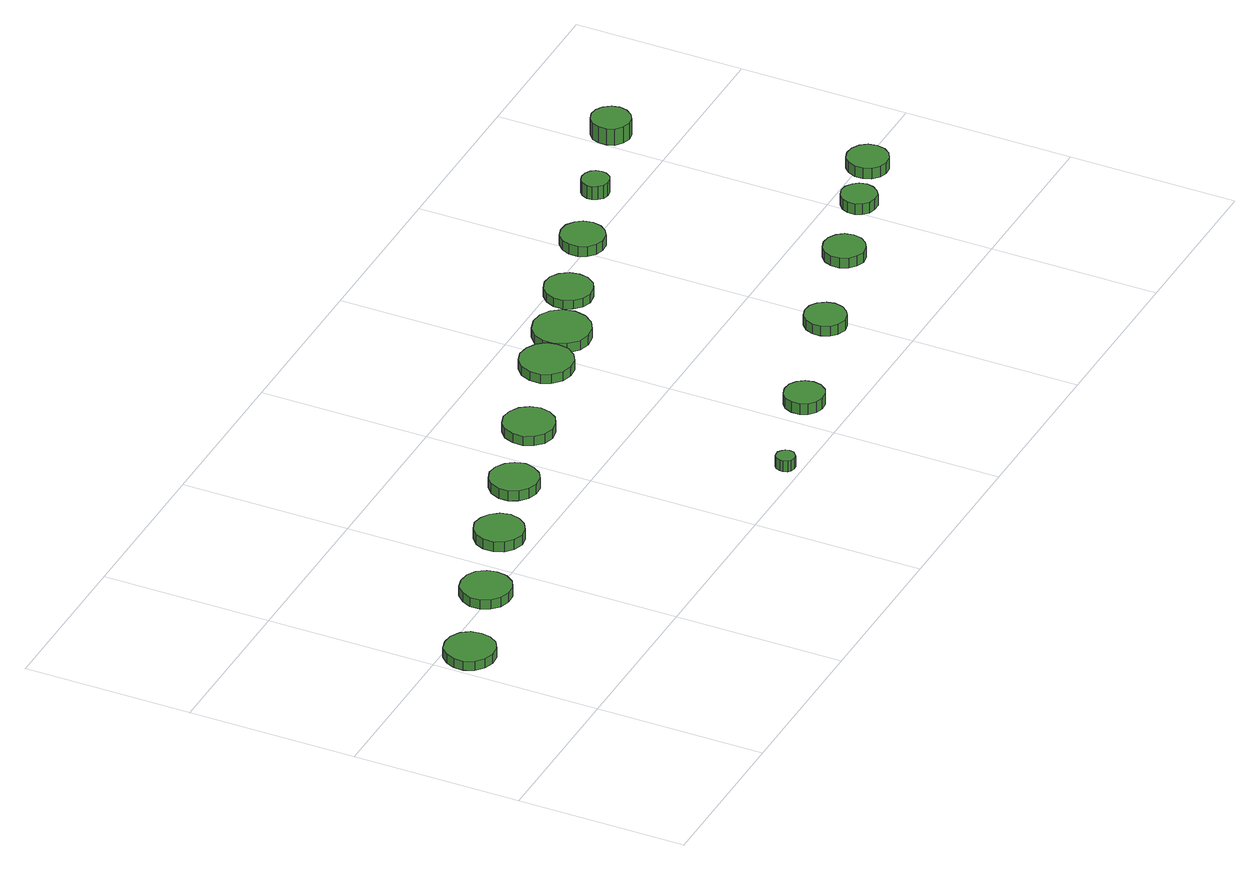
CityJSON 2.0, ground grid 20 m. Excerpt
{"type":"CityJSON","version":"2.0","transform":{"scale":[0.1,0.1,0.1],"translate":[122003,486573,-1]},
"CityObjects":{
"tree1":{"type":"SolitaryVegetationObject","attributes":{"function":"something"},"geometry":[{"type":"MultiSurface","lod":"1","boundaries":[[[0,1,2,3,4,5,6,7,8,9,10,11,12,13,14]],[[15,16,17,18,19,20,21,22,23,24,25,26,27,28,29]],[[0,29,28,1]],[[1,28,27,2]],[[2,27,26,3]],[[3,26,25,4]],[[4,25,24,5]],[[5,24,23,6]],[[6,23,22,7]],[[7,22,21,8]],[[8,21,20,9]],[[9,20,19,10]],[[10,19,18,11]],[[11,18,17,12]],[[12,17,16,13]],[[13,16,15,14]],[[14,15,29,0]]]}]},
"tree2":{"type":"SolitaryVegetationObject","attributes":{"function":"something"},"geometry":[{"type":"MultiSurface","lod":"1","boundaries":[[[30,31,32,33,34,35,36,37,38,39,40,41,42,43,44]],[[45,46,47,48,49,50,51,52,53,54,55,56,57,58,59]],[[30,59,58,31]],[[31,58,57,32]],[[32,57,56,33]],[[33,56,55,34]],[[34,55,54,35]],[[35,54,53,36]],[[36,53,52,37]],[[37,52,51,38]],[[38,51,50,39]],[[39,50,49,40]],[[40,49,48,41]],[[41,48,47,42]],[[42,47,46,43]],[[43,46,45,44]],[[44,45,59,30]]]}]},
"tree3":{"type":"SolitaryVegetationObject","attributes":{"function":"something"},"geometry":[{"type":"MultiSurface","lod":"1","boundaries":[[[60,61,62,63,64,65,66,67,68,69,70,71,72,73,74]],[[75,76,77,78,79,80,81,82,83,84,85,86,87,88,89]],[[60,89,88,61]],[[61,88,87,62]],[[62,87,86,63]],[[63,86,85,64]],[[64,85,84,65]],[[65,84,83,66]],[[66,83,82,67]],[[67,82,81,68]],[[68,81,80,69]],[[69,80,79,70]],[[70,79,78,71]],[[71,78,77,72]],[[72,77,76,73]],[[73,76,75,74]],[[74,75,89,60]]]}]},
"tree4":{"type":"SolitaryVegetationObject","attributes":{"function":"something"},"geometry":[{"type":"MultiSurface","lod":"1","boundaries":[[[90,91,92,93,94,95,96,97,98,99,100,101,102,103,104]],[[105,106,107,108,109,110,111,112,113,114,115,116,117,118,119]],[[90,119,118,91]],[[91,118,117,92]],[[92,117,116,93]],[[93,116,115,94]],[[94,115,114,95]],[[95,114,113,96]],[[96,113,112,97]],[[97,112,111,98]],[[98,111,110,99]],[[99,110,109,100]],[[100,109,108,101]],[[101,108,107,102]],[[102,107,106,103]],[[103,106,105,104]],[[104,105,119,90]]]}]},
"tree5":{"type":"SolitaryVegetationObject","attributes":{"function":"something"},"geometry":[{"type":"MultiSurface","lod":"1","boundaries":[[[120,121,122,123,124,125,126,127,128,129,130,131,132,133,134]],[[135,136,137,138,139,140,141,142,143,144,145,146,147,148,149]],[[120,149,148,121]],[[121,148,147,122]],[[122,147,146,123]],[[123,146,145,124]],[[124,145,144,125]],[[125,144,143,126]],[[126,143,142,127]],[[127,142,141,128]],[[128,141,140,129]],[[129,140,139,130]],[[130,139,138,131]],[[131,138,137,132]],[[132,137,136,133]],[[133,136,135,134]],[[134,135,149,120]]]}]},
"tree6":{"type":"SolitaryVegetationObject","attributes":{"function":"something"},"geometry":[{"type":"MultiSurface","lod":"1","boundaries":[[[150,151,152,153,154,155,156,157,158,159,160,161,162,163,164]],[[165,166,167,168,169,170,171,172,173,174,175,176,177,178,179]],[[150,179,178,151]],[[151,178,177,152]],[[152,177,176,153]],[[153,176,175,154]],[[154,175,174,155]],[[155,174,173,156]],[[156,173,172,157]],[[157,172,171,158]],[[158,171,170,159]],[[159,170,169,160]],[[160,169,168,161]],[[161,168,167,162]],[[162,167,166,163]],[[163,166,165,164]],[[164,165,179,150]]]}]},
"tree7":{"type":"SolitaryVegetationObject","attributes":{"function":"something"},"geometry":[{"type":"MultiSurface","lod":"1","boundaries":[[[180,181,182,183,184,185,186,187,188,189,190,191,192,193,194]],[[195,196,197,198,199,200,201,202,203,204,205,206,207,208,209]],[[180,209,208,181]],[[181,208,207,182]],[[182,207,206,183]],[[183,206,205,184]],[[184,205,204,185]],[[185,204,203,186]],[[186,203,202,187]],[[187,202,201,188]],[[188,201,200,189]],[[189,200,199,190]],[[190,199,198,191]],[[191,198,197,192]],[[192,197,196,193]],[[193,196,195,194]],[[194,195,209,180]]]}]},
"tree8":{"type":"SolitaryVegetationObject","attributes":{"function":"something"},"geometry":[{"type":"MultiSurface","lod":"1","boundaries":[[[210,211,212,213,214,215,216,217,218,219,220,221,222,223,224]],[[225,226,227,228,229,230,231,232,233,234,235,236,237,238,239]],[[210,239,238,211]],[[211,238,237,212]],[[212,237,236,213]],[[213,236,235,214]],[[214,235,234,215]],[[215,234,233,216]],[[216,233,232,217]],[[217,232,231,218]],[[218,231,230,219]],[[219,230,229,220]],[[220,229,228,221]],[[221,228,227,222]],[[222,227,226,223]],[[223,226,225,224]],[[224,225,239,210]]]}]},
"tree9":{"type":"SolitaryVegetationObject","attributes":{"function":"something"},"geometry":[{"type":"MultiSurface","lod":"1","boundaries":[[[240,241,242,243,244,245,246,247,248,249,250,251,252,253,254]],[[255,256,257,258,259,260,261,262,263,264,265,266,267,268,269]],[[240,269,268,241]],[[241,268,267,242]],[[242,267,266,243]],[[243,266,265,244]],[[244,265,264,245]],[[245,264,263,246]],[[246,263,262,247]],[[247,262,261,248]],[[248,261,260,249]],[[249,260,259,250]],[[250,259,258,251]],[[251,258,257,252]],[[252,257,256,253]],[[253,256,255,254]],[[254,255,269,240]]]}]},
"tree10":{"type":"SolitaryVegetationObject","attributes":{"function":"something"},"geometry":[{"type":"MultiSurface","lod":"1","boundaries":[[[270,271,272,273,274,275,276,277,278,279,280,281,282,283,284]],[[285,286,287,288,289,290,291,292,293,294,295,296,297,298,299]],[[270,299,298,271]],[[271,298,297,272]],[[272,297,296,273]],[[273,296,295,274]],[[274,295,294,275]],[[275,294,293,276]],[[276,293,292,277]],[[277,292,291,278]],[[278,291,290,279]],[[279,290,289,280]],[[280,289,288,281]],[[281,288,287,282]],[[282,287,286,283]],[[283,286,285,284]],[[284,285,299,270]]]}]},
"tree11":{"type":"SolitaryVegetationObject","attributes":{"function":"something"},"geometry":[{"type":"MultiSurface","lod":"1","boundaries":[[[300,301,302,303,304,305,306,307,308,309,310,311,312,313,314]],[[315,316,317,318,319,320,321,322,323,324,325,326,327,328,329]],[[300,329,328,301]],[[301,328,327,302]],[[302,327,326,303]],[[303,326,325,304]],[[304,325,324,305]],[[305,324,323,306]],[[306,323,322,307]],[[307,322,321,308]],[[308,321,320,309]],[[309,320,319,310]],[[310,319,318,311]],[[311,318,317,312]],[[312,317,316,313]],[[313,316,315,314]],[[314,315,329,300]]]}]},
"tree12":{"type":"SolitaryVegetationObject","attributes":{"function":"something"},"geometry":[{"type":"MultiSurface","lod":"1","boundaries":[[[330,331,332,333,334,335,336,337,338,339,340,341,342,343,344]],[[345,346,347,348,349,350,351,352,353,354,355,356,357,358,359]],[[330,359,358,331]],[[331,358,357,332]],[[332,357,356,333]],[[333,356,355,334]],[[334,355,354,335]],[[335,354,353,336]],[[336,353,352,337]],[[337,352,351,338]],[[338,351,350,339]],[[339,350,349,340]],[[340,349,348,341]],[[341,348,347,342]],[[342,347,346,343]],[[343,346,345,344]],[[344,345,359,330]]]}]},
"tree13":{"type":"SolitaryVegetationObject","attributes":{"function":"something"},"geometry":[{"type":"MultiSurface","lod":"1","boundaries":[[[360,361,362,363,364,365,366,367,368,369,370,371,372,373,374]],[[375,376,377,378,379,380,381,382,383,384,385,386,387,388,389]],[[360,389,388,361]],[[361,388,387,362]],[[362,387,386,363]],[[363,386,385,364]],[[364,385,384,365]],[[365,384,383,366]],[[366,383,382,367]],[[367,382,381,368]],[[368,381,380,369]],[[369,380,379,370]],[[370,379,378,371]],[[371,378,377,372]],[[372,377,376,373]],[[373,376,375,374]],[[374,375,389,360]]]}]},
"tree14":{"type":"SolitaryVegetationObject","attributes":{"function":"something"},"geometry":[{"type":"MultiSurface","lod":"1","boundaries":[[[390,391,392,393,394,395,396,397,398,399,400,401,402,403,404]],[[405,406,407,408,409,410,411,412,413,414,415,416,417,418,419]],[[390,419,418,391]],[[391,418,417,392]],[[392,417,416,393]],[[393,416,415,394]],[[394,415,414,395]],[[395,414,413,396]],[[396,413,412,397]],[[397,412,411,398]],[[398,411,410,399]],[[399,410,409,400]],[[400,409,408,401]],[[401,408,407,402]],[[402,407,406,403]],[[403,406,405,404]],[[404,405,419,390]]]}]},
"tree15":{"type":"SolitaryVegetationObject","attributes":{"function":"something"},"geometry":[{"type":"MultiSurface","lod":"1","boundaries":[[[420,421,422,423,424,425,426,427,428,429,430,431,432,433,434]],[[435,436,437,438,439,440,441,442,443,444,445,446,447,448,449]],[[420,449,448,421]],[[421,448,447,422]],[[422,447,446,423]],[[423,446,445,424]],[[424,445,444,425]],[[425,444,443,426]],[[426,443,442,427]],[[427,442,441,428]],[[428,441,440,429]],[[429,440,439,430]],[[430,439,438,431]],[[431,438,437,432]],[[432,437,436,433]],[[433,436,435,434]],[[434,435,449,420]]]}]},
"tree16":{"type":"SolitaryVegetationObject","attributes":{"function":"something"},"geometry":[{"type":"MultiSurface","lod":"1","boundaries":[[[450,451,452,453,454,455,456,457,458,459,460,461,462,463,464]],[[465,466,467,468,469,470,471,472,473,474,475,476,477,478,479]],[[450,479,478,451]],[[451,478,477,452]],[[452,477,476,453]],[[453,476,475,454]],[[454,475,474,455]],[[455,474,473,456]],[[456,473,472,457]],[[457,472,471,458]],[[458,471,470,459]],[[459,470,469,460]],[[460,469,468,461]],[[461,468,467,462]],[[462,467,466,463]],[[463,466,465,464]],[[464,465,479,450]]]}]},
"tree17":{"type":"SolitaryVegetationObject","attributes":{"function":"something"},"geometry":[{"type":"MultiSurface","lod":"1","boundaries":[[[480,481,482,483,484,485,486,487,488,489,490,491,492,493,494]],[[495,496,497,498,499,500,501,502,503,504,505,506,507,508,509]],[[480,509,508,481]],[[481,508,507,482]],[[482,507,506,483]],[[483,506,505,484]],[[484,505,504,485]],[[485,504,503,486]],[[486,503,502,487]],[[487,502,501,488]],[[488,501,500,489]],[[489,500,499,490]],[[490,499,498,491]],[[491,498,497,492]],[[492,497,496,493]],[[493,496,495,494]],[[494,495,509,480]]]}]}
},
"vertices":[
[62,171,17],[60,183,17],[53,193,17],[42,199,17],[30,200,17],[18,197,17],[9,188,17],[4,177,17],[4,165,17],[9,154,17],[18,146,17],[30,142,17],[42,143,17],[53,149,17],[60,159,17],[60,159,5],[53,149,5],[42,143,5],[30,142,5],[18,146,5],[9,154,5],[4,165,5],[4,177,5],[9,188,5],[18,197,5],[30,200,5],[42,199,5],[53,193,5],[60,183,5],[62,171,5],
[178,207,17],[176,219,17],[169,229,17],[158,235,17],[146,236,17],[134,233,17],[125,224,17],[120,213,17],[120,201,17],[125,190,17],[134,182,17],[146,178,17],[158,179,17],[169,185,17],[176,195,17],[176,195,5],[169,185,5],[158,179,5],[146,178,5],[134,182,5],[125,190,5],[120,201,5],[120,213,5],[125,224,5],[134,233,5],[146,236,5],[158,235,5],[169,229,5],[176,219,5],[178,207,5],
[285,242,18],[282,254,18],[275,263,18],[265,269,18],[253,271,18],[242,267,18],[233,259,18],[228,248,18],[228,236,18],[233,225,18],[242,217,18],[253,213,18],[265,215,18],[275,221,18],[282,230,18],[282,230,5],[275,221,5],[265,215,5],[253,213,5],[242,217,5],[233,225,5],[228,236,5],[228,248,5],[233,259,5],[242,267,5],[253,271,5],[265,269,5],[275,263,5],[282,254,5],[285,242,5],
[382,270,18],[379,282,18],[372,291,18],[362,297,18],[350,299,18],[339,295,18],[330,287,18],[325,276,18],[325,264,18],[330,254,18],[339,246,18],[350,242,18],[362,243,18],[372,249,18],[379,259,18],[379,259,5],[372,249,5],[362,243,5],[350,242,5],[339,246,5],[330,254,5],[325,264,5],[325,276,5],[330,287,5],[339,295,5],[350,299,5],[362,297,5],[372,291,5],[379,282,5],[382,270,5],
[530,20,18],[529,25,18],[526,28,18],[522,31,18],[518,31,18],[513,30,18],[510,27,18],[508,22,18],[508,18,18],[510,13,18],[513,10,18],[518,9,18],[522,9,18],[526,12,18],[529,15,18],[529,15,4],[526,12,4],[522,9,4],[518,9,4],[513,10,4],[510,13,4],[508,18,4],[508,22,4],[510,27,4],[513,30,4],[518,31,4],[522,31,4],[526,28,4],[529,25,4],[530,20,4],
[489,303,17],[486,315,17],[479,325,17],[468,331,17],[456,333,17],[444,329,17],[435,321,17],[430,309,17],[430,297,17],[435,285,17],[444,277,17],[456,273,17],[468,275,17],[479,281,17],[486,291,17],[486,291,5],[479,281,5],[468,275,5],[456,273,5],[444,277,5],[435,285,5],[430,297,5],[430,309,5],[435,321,5],[444,329,5],[456,333,5],[468,331,5],[479,325,5],[486,315,5],[489,303,5],
[663,55,18],[661,64,18],[655,72,18],[647,77,18],[637,78,18],[628,75,18],[621,69,18],[617,60,18],[617,50,18],[621,41,18],[628,35,18],[637,32,18],[647,33,18],[655,37,18],[661,45,18],[661,45,4],[655,37,4],[647,33,4],[637,32,4],[628,35,4],[621,41,4],[617,50,4],[617,60,4],[621,69,4],[628,75,4],[637,78,4],[647,77,4],[655,72,4],[661,64,4],[663,55,4],
[609,339,17],[607,352,17],[599,362,17],[588,368,17],[575,370,17],[563,366,17],[553,357,17],[548,345,17],[548,332,17],[553,321,17],[563,312,17],[575,308,17],[588,309,17],[599,316,17],[607,326,17],[607,326,5],[599,316,5],[588,309,5],[575,308,5],[563,312,5],[553,321,5],[548,332,5],[548,345,5],[553,357,5],[563,366,5],[575,370,5],[588,368,5],[599,362,5],[607,352,5],[609,339,5],
[676,351,17],[673,365,17],[665,376,17],[653,383,17],[639,384,17],[626,380,17],[615,371,17],[609,358,17],[609,344,17],[615,331,17],[626,321,17],[639,317,17],[653,319,17],[665,326,17],[673,337,17],[673,337,5],[665,326,5],[653,319,5],[639,317,5],[626,321,5],[615,331,5],[609,344,5],[609,358,5],[615,371,5],[626,380,5],[639,384,5],[653,383,5],[665,376,5],[673,365,5],[676,351,5],
[813,101,17],[811,110,17],[805,119,17],[797,124,17],[787,125,17],[777,122,17],[770,115,17],[766,106,17],[766,96,17],[770,86,17],[777,80,17],[787,76,17],[797,78,17],[805,83,17],[811,91,17],[811,91,4],[805,83,4],[797,78,4],[787,76,4],[777,80,4],[770,86,4],[766,96,4],[766,106,4],[770,115,4],[777,122,4],[787,125,4],[797,124,4],[805,119,4],[811,110,4],[813,101,4],
[744,378,17],[742,389,17],[735,399,17],[725,405,17],[713,406,17],[702,402,17],[694,394,17],[689,384,17],[689,372,17],[694,362,17],[702,354,17],[713,350,17],[725,352,17],[735,357,17],[742,367,17],[742,367,6],[735,357,6],[725,352,6],[713,350,6],[702,354,6],[694,362,6],[689,372,6],[689,384,6],[694,394,6],[702,402,6],[713,406,6],[725,405,6],[735,399,6],[742,389,6],[744,378,6],
[839,407,19],[837,418,19],[831,426,19],[822,432,19],[811,433,19],[801,430,19],[793,422,19],[789,413,19],[789,402,19],[793,392,19],[801,385,19],[811,382,19],[822,383,19],[831,389,19],[837,397,19],[837,397,6],[831,389,6],[822,383,6],[811,382,6],[801,385,6],[793,392,6],[789,402,6],[789,413,6],[793,422,6],[801,430,6],[811,433,6],[822,432,6],[831,426,6],[837,418,6],[839,407,6],
[943,140,17],[941,150,17],[935,158,17],[926,163,17],[916,164,17],[907,161,17],[899,154,17],[895,145,17],[895,135,17],[899,125,17],[907,119,17],[916,115,17],[926,117,17],[935,122,17],[941,130,17],[941,130,4],[935,122,4],[926,117,4],[916,115,4],[907,119,4],[899,125,4],[895,135,4],[895,145,4],[899,154,4],[907,161,4],[916,164,4],[926,163,4],[935,158,4],[941,150,4],[943,140,4],
[928,439,23],[927,446,23],[923,451,23],[917,454,23],[910,455,23],[904,453,23],[899,449,23],[896,442,23],[896,436,23],[899,430,23],[904,425,23],[910,423,23],[917,424,23],[923,427,23],[927,433,23],[927,433,6],[923,427,6],[917,424,6],[910,423,6],[904,425,6],[899,430,6],[896,436,6],[896,442,6],[899,449,6],[904,453,6],[910,455,6],[917,454,6],[923,451,6],[927,446,6],[928,439,6],
[1038,169,18],[1036,178,18],[1031,184,18],[1024,189,18],[1015,190,18],[1007,187,18],[1000,181,18],[997,173,18],[997,165,18],[1000,157,18],[1007,151,18],[1015,149,18],[1024,149,18],[1031,154,18],[1036,161,18],[1036,161,4],[1031,154,4],[1024,149,4],[1015,149,4],[1007,151,4],[1000,157,4],[997,165,4],[997,173,4],[1000,181,4],[1007,187,4],[1015,190,4],[1024,189,4],[1031,184,4],[1036,178,4],[1038,169,4],
[1111,192,18],[1109,202,18],[1103,210,18],[1094,215,18],[1084,216,18],[1075,213,18],[1068,206,18],[1064,197,18],[1064,187,18],[1068,178,18],[1075,171,18],[1084,168,18],[1094,169,18],[1103,174,18],[1109,182,18],[1109,182,4],[1103,174,4],[1094,169,4],[1084,168,4],[1075,171,4],[1068,178,4],[1064,187,4],[1064,197,4],[1068,206,4],[1075,213,4],[1084,216,4],[1094,215,4],[1103,210,4],[1109,202,4],[1111,192,4],
[1045,473,27],[1043,482,27],[1037,490,27],[1029,495,27],[1020,496,27],[1011,493,27],[1003,486,27],[1000,478,27],[1000,468,27],[1003,459,27],[1011,453,27],[1020,450,27],[1029,451,27],[1037,456,27],[1043,464,27],[1043,464,6],[1037,456,6],[1029,451,6],[1020,450,6],[1011,453,6],[1003,459,6],[1000,468,6],[1000,478,6],[1003,486,6],[1011,493,6],[1020,496,6],[1029,495,6],[1037,490,6],[1043,482,6],[1045,473,6]
]}
